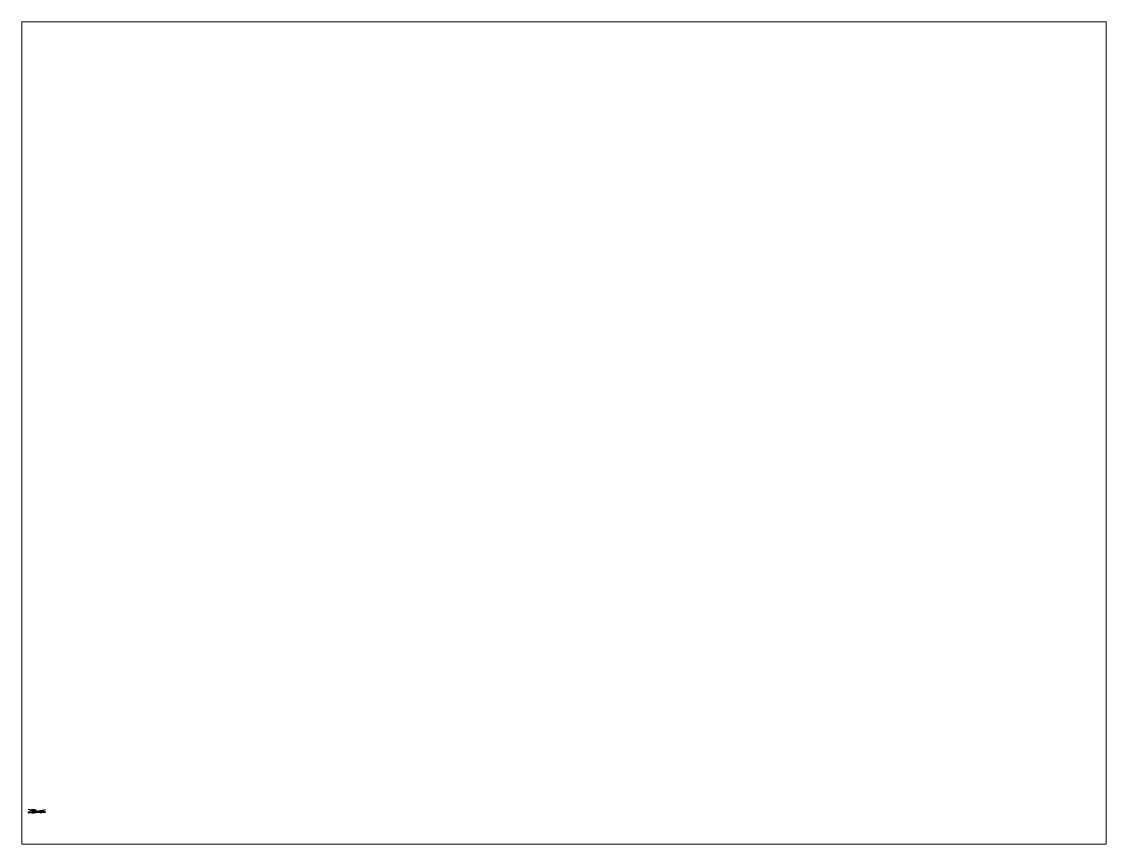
# Paper-space layout 'Layout1' of a CAD drawing. Header units: metres. Extents: x 26 to 231, y 20 to 176.
# The model-space entities are those that its viewports show. They can reach past a viewport. Long polylines and large blocks are cut down to what shows.
import ezdxf

# ---------------------------------------------------------------- set-up
doc = ezdxf.new("R2010")
doc.units = ezdxf.units.M
doc.header["$LTSCALE"] = 0.2

msp = doc.modelspace()

# ---------------------------------------------------------------- linework, layer by layer
for p, q in [((6.8, -0.38), (0, 0.98)), ((0, -0.38), (6.8, 0.98)), ((0, 0.07), (1.29, 0.07)), ((0, -0.07), (0, 0.07)), ((1.6, 0.68), (1.6, 0.19)), ((2.3, 0.68), (2.3, 0.36)), ((3.13, 0.07), (4.75, 0.07)), ((4.75, 0.37), (4.75, 0.07)), ((0, -0.07), (0.77, -0.07)), ((3.13, -0.07), (4.75, -0.07)), ((4.75, -0.07), (4.75, -0.38))]:
    msp.add_line(p, q)
at = {"flags": 128}
for points in [[(3.15, 0.68), (1.95, 0.98), (0.75, 0.68), (1.6, 0.68)], [(2.3, 0.68), (3.15, 0.68)], [(4.75, -0.38), (6.8, 0), (4.75, 0.37)]]:
    msp.add_lwpolyline(points, dxfattribs=at)
for major_axis, ratio, start_param, end_param in [((-0.7, 0), 0.321429, 5.943348, 11.519173), ((-1.2, 0), 0.3125, 9.626136, 10.699605), ((-1.2, 0), 0.3125, 6.484543, 9.22342)]:
    msp.add_ellipse((1.95, 0), major_axis=major_axis, ratio=ratio, start_param=start_param, end_param=end_param)

psp = doc.layouts.get("Layout1")

# ---------------------------------------------------------------- viewports
at = {"layer": '0'}
psp.add_viewport(center=(128.5, 97.5), size=(205.6, 156), view_center_point=(210, 148.5), view_height=322.4409, dxfattribs=at)

doc.saveas('drawing.dxf')
